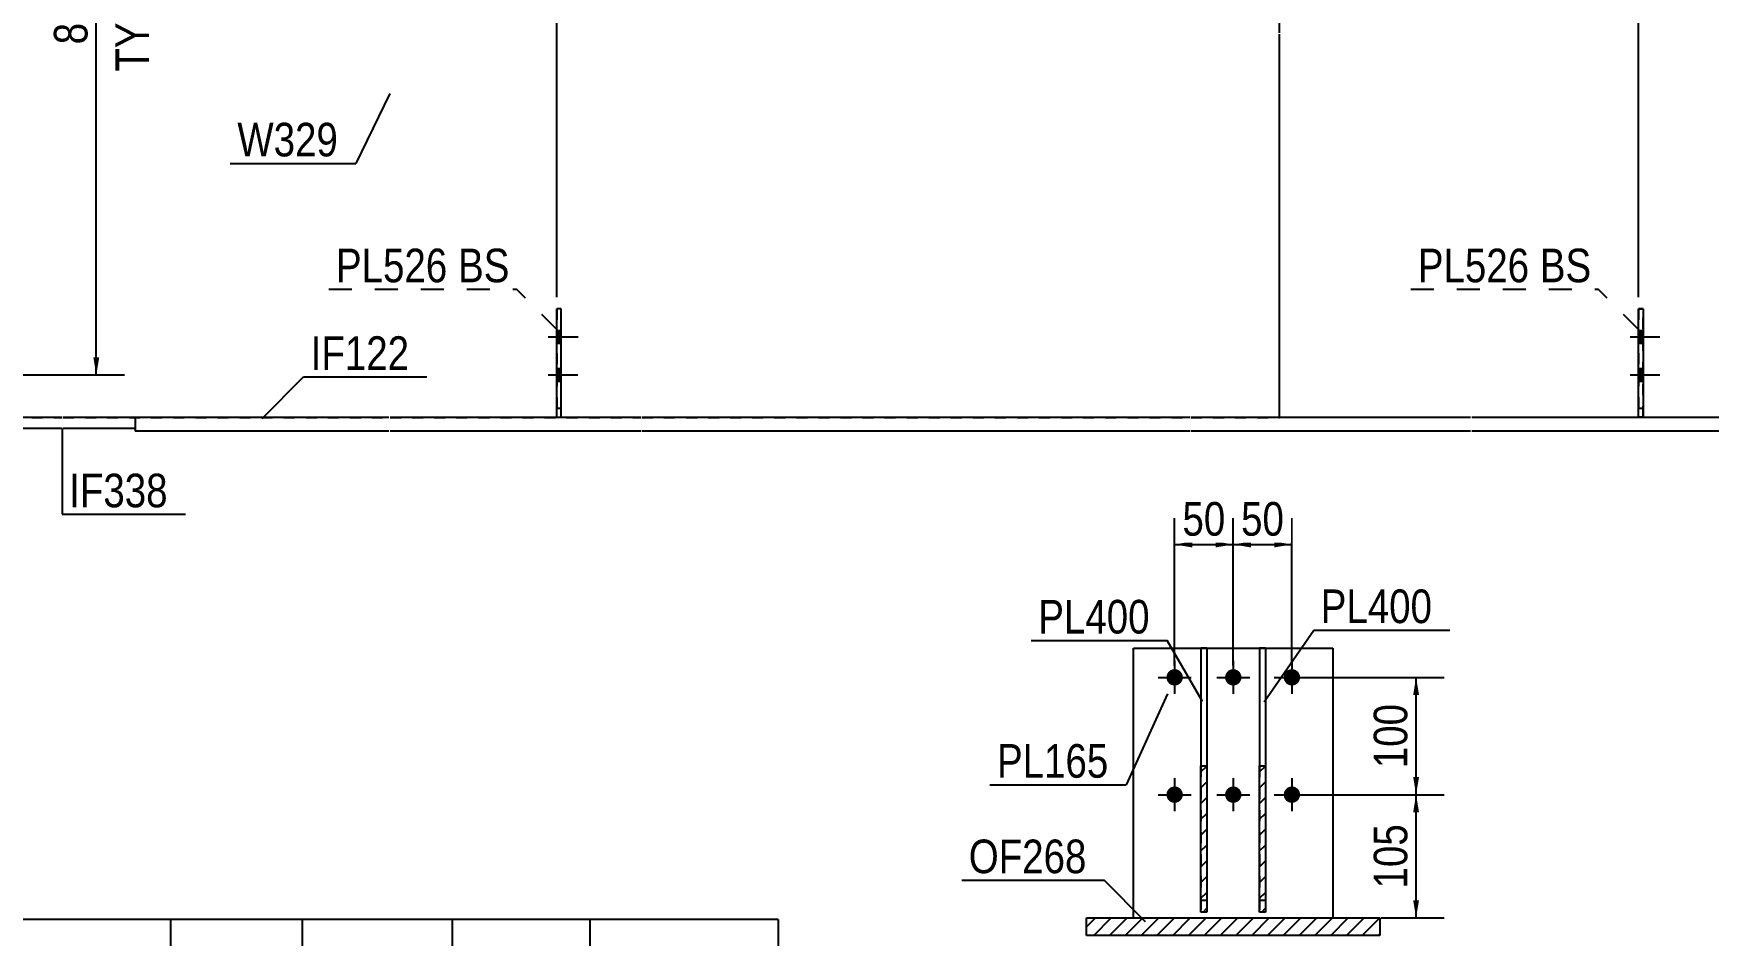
# Model space of a CAD drawing. Header units: millimetres. Extents: x 2 to 405, y 5 to 282.
# Drawn here: x 96.4 to 239.2, y 100.4 to 177.3 of the extents above; entities that cross this region are included whole.
import ezdxf

# ---------------------------------------------------------------- set-up
doc = ezdxf.new("R2010")
doc.units = ezdxf.units.MM
doc.linetypes.add('DXK_LINE_DOT1', pattern=[1.8814, 0.9407, -0.9407])
doc.linetypes.add('DXK_LINE_DOT2', pattern=[3.9198, 1.9599, -1.9599])
doc.styles.add('Arial Narrow', font='ARIALN.TTF', dxfattribs={"height": 0.2})

# ---------------------------------------------------------------- blocks, each defined once
blk = doc.blocks.new('Bolt-623473180-1618 - 1485')
at = {"linetype": 'Continuous'}
for points in [[(141.41, 150.88), (141.41, 151.96), (141.03, 151.96), (141.03, 150.88)], [(141.41, 147.65), (141.41, 148.72), (141.03, 148.72), (141.03, 147.65)]]:
    blk.add_hatch(color=3, dxfattribs=at).paths.add_polyline_path(points)
at = {"color": 3, "linetype": 'Continuous'}
for p, q in [((140.3, 151.42), (142.84, 151.42)), ((141.03, 151.96), (141.41, 151.96)), ((141.03, 150.88), (141.41, 150.88)), ((141.03, 148.72), (141.41, 148.72)), ((140.3, 148.19), (142.83, 148.18)), ((141.03, 147.65), (141.41, 147.65))]:
    blk.add_line(p, q, dxfattribs=at)
blk = doc.blocks.new('Part-623473180-1750 - 1485')
at = {"color": 2, "linetype": 'Continuous'}
for p, q in [((141.03, 144.57), (141.03, 153.8)), ((141.41, 153.8), (141.03, 153.8)), ((141.41, 144.57), (141.41, 153.8)), ((141.03, 144.57), (141.41, 144.57))]:
    blk.add_line(p, q, dxfattribs=at)
at = {"color": 7, "linetype": 'DXK_LINE_DOT1'}
blk.add_line((141.03, 145.34), (141.41, 145.34), dxfattribs=at)
blk = doc.blocks.new('Part-623473180-1558 - 1485')
at = {"color": 2, "linetype": 'Continuous'}
blk.add_line((202.63, 144.53), (202.63, 177.22), dxfattribs=at)
at = {"color": 7, "linetype": 'DXK_LINE_DOT1'}
for p, q in [((77.44, 144.53), (98.82, 144.53)), ((98.92, 144.53), (126.71, 144.53)), ((126.81, 144.53), (148.18, 144.53)), ((148.28, 144.53), (194.99, 144.53)), ((195.09, 144.53), (202.63, 144.53))]:
    blk.add_line(p, q, dxfattribs=at)
blk = doc.blocks.new('Part-623473180-1765 - 1485')
at = {"color": 2, "linetype": 'Continuous'}
for p, q in [((233.26, 144.57), (233.26, 153.8)), ((233.26, 153.8), (233.64, 153.8)), ((233.64, 153.8), (233.64, 144.57)), ((233.64, 144.57), (233.26, 144.57))]:
    blk.add_line(p, q, dxfattribs=at)
at = {"color": 7, "linetype": 'DXK_LINE_DOT1'}
blk.add_line((233.26, 145.34), (233.64, 145.34), dxfattribs=at)
blk = doc.blocks.new('Part-623473180-1637 - 1485')
at = {"color": 2, "linetype": 'Continuous'}
for p, q in [((202.63, 210.02), (202.63, 201.55)), ((202.63, 177.32), (202.63, 192.32)), ((202.63, 144.53), (202.63, 177.22))]:
    blk.add_line(p, q, dxfattribs=at)
at = {"color": 7, "linetype": 'DXK_LINE_DOT1'}
for p, q in [((218.94, 210.02), (202.63, 210.02)), ((240.41, 210.02), (219.04, 210.02)), ((261.71, 210.02), (240.51, 210.02)), ((274.11, 210.02), (261.81, 210.02)), ((295.59, 210.02), (274.21, 210.02)), ((316.88, 210.02), (295.69, 210.02)), ((333.14, 210.02), (316.98, 210.02)), ((333.14, 210.02), (333.14, 177.32)), ((333.14, 177.22), (333.14, 144.53)), ((218.94, 144.53), (202.63, 144.53)), ((240.41, 144.53), (219.04, 144.53)), ((261.71, 144.53), (240.51, 144.53)), ((274.11, 144.53), (261.81, 144.53)), ((295.59, 144.53), (274.21, 144.53)), ((316.88, 144.53), (295.69, 144.53)), ((333.14, 144.53), (316.98, 144.53))]:
    blk.add_line(p, q, dxfattribs=at)
blk = doc.blocks.new('Part-623473180-1951 - 1485')
at = {"color": 2, "linetype": 'Continuous'}
for p, q in [((56.05, 144.53), (38.36, 144.53)), ((38.36, 144.53), (38.36, 143.61)), ((77.34, 144.53), (56.15, 144.53)), ((98.82, 144.53), (77.44, 144.53)), ((105.07, 144.53), (98.92, 144.53)), ((105.07, 144.53), (105.07, 143.61)), ((56.05, 143.61), (38.36, 143.61)), ((77.34, 143.61), (56.15, 143.61)), ((98.82, 143.61), (77.44, 143.61)), ((105.07, 143.61), (98.92, 143.61))]:
    blk.add_line(p, q, dxfattribs=at)
blk = doc.blocks.new('Part-623473180-1973 - 1485')
at = {"color": 2, "linetype": 'Continuous'}
for p, q in [((126.71, 144.53), (105.07, 144.53)), ((105.07, 144.53), (105.07, 143.38)), ((148.18, 144.53), (126.81, 144.53)), ((194.99, 144.53), (148.28, 144.53)), ((218.94, 144.53), (195.09, 144.53)), ((240.41, 144.53), (219.04, 144.53)), ((126.71, 143.38), (105.07, 143.38)), ((148.18, 143.38), (126.81, 143.38)), ((194.99, 143.38), (148.28, 143.38)), ((218.94, 143.38), (195.09, 143.38)), ((240.41, 143.38), (219.04, 143.38))]:
    blk.add_line(p, q, dxfattribs=at)
blk = doc.blocks.new('Part-623473180-6119 - 1485')
at = {"color": 7, "linetype": 'DXK_LINE_DOT1'}
for p, q in [((141.03, 153.8), (141.03, 144.57)), ((141.41, 153.8), (141.03, 153.8)), ((141.41, 144.57), (141.41, 153.8)), ((141.03, 144.57), (141.41, 144.57))]:
    blk.add_line(p, q, dxfattribs=at)
blk = doc.blocks.new('Part-623473180-6123 - 1485')
at = {"color": 7, "linetype": 'DXK_LINE_DOT1'}
for p, q in [((233.26, 153.8), (233.26, 144.57)), ((233.64, 153.8), (233.26, 153.8)), ((233.64, 144.57), (233.64, 153.8)), ((233.26, 144.57), (233.64, 144.57))]:
    blk.add_line(p, q, dxfattribs=at)
blk = doc.blocks.new('Bolt-623473180-6147 - 1485')
at = {"linetype": 'Continuous'}
for points in [[(233.64, 150.88), (233.64, 151.96), (233.26, 151.96), (233.26, 150.88)], [(233.64, 147.65), (233.64, 148.72), (233.26, 148.72), (233.26, 147.65)]]:
    blk.add_hatch(color=3, dxfattribs=at).paths.add_polyline_path(points)
at = {"color": 3, "linetype": 'Continuous'}
for p, q in [((232.53, 151.42), (235.07, 151.42)), ((233.26, 151.96), (233.64, 151.96)), ((233.26, 150.88), (233.64, 150.88)), ((233.26, 148.72), (233.64, 148.72)), ((232.53, 148.19), (235.07, 148.18)), ((233.26, 147.65), (233.64, 147.65))]:
    blk.add_line(p, q, dxfattribs=at)
blk = doc.blocks.new('Bolt-623473180-6153 - 1485')
at = {"color": 3, "linetype": 'DXK_LINE_DOT2'}
for p, q in [((140.41, 151.42), (141.41, 151.42)), ((141.03, 151.96), (141.41, 151.96)), ((141.03, 150.88), (141.41, 150.88)), ((141.03, 148.72), (141.41, 148.72)), ((140.41, 148.19), (141.41, 148.19)), ((141.03, 147.65), (141.41, 147.65))]:
    blk.add_line(p, q, dxfattribs=at)
blk = doc.blocks.new('Bolt-623473180-6156 - 1485')
at = {"color": 3, "linetype": 'DXK_LINE_DOT2'}
for p, q in [((232.53, 151.42), (235.07, 151.42)), ((233.26, 151.96), (233.64, 151.96)), ((233.26, 150.88), (233.64, 150.88)), ((233.26, 148.72), (233.64, 148.72)), ((232.53, 148.19), (235.07, 148.18)), ((233.26, 147.65), (233.64, 147.65))]:
    blk.add_line(p, q, dxfattribs=at)
blk = doc.blocks.new('Part-623473180-1332 - 1231')
at = {"color": 2, "linetype": 'Continuous'}
for p, q in [((190.2, 101.89), (190.2, 124.89)), ((190.2, 124.89), (207.2, 124.89)), ((207.2, 124.89), (207.2, 101.89))]:
    blk.add_line(p, q, dxfattribs=at)
at = {"color": 7, "linetype": 'DXK_LINE_DOT1'}
for p, q in [((190.2, 124.89), (207.2, 124.89)), ((190.2, 101.89), (190.2, 101.89)), ((190.2, 101.89), (190.2, 101.89)), ((190.2, 101.89), (207.2, 101.89)), ((207.2, 101.89), (207.2, 101.89)), ((207.2, 101.89), (207.2, 101.89))]:
    blk.add_line(p, q, dxfattribs=at)
blk = doc.blocks.new('Part-623473180-1258 - 1231')
at = {"linetype": 'Continuous'}
h = blk.add_hatch(dxfattribs=at)
h.set_pattern_fill('', scale=0.3, style=0, pattern_type=0)
h.set_pattern_definition([(45, (211.2013, 101.8904), (-0.67352, 0.67352), [])])
h.paths.add_polyline_path([(211.2, 100.39), (211.2, 101.89), (186.2, 101.89), (186.2, 100.39)])
at = {"color": 2, "linetype": 'Continuous'}
for p, q in [((186.2, 100.39), (186.2, 101.89)), ((186.2, 101.89), (211.2, 101.89)), ((211.2, 101.89), (211.2, 100.39)), ((211.2, 100.39), (186.2, 100.39))]:
    blk.add_line(p, q, dxfattribs=at)
blk = doc.blocks.new('Part-623473180-1334 - 1231')
at = {"linetype": 'Continuous'}
h = blk.add_hatch(dxfattribs=at)
h.set_pattern_fill('', scale=0.3, style=0, pattern_type=0)
h.set_pattern_definition([(45, (201.4513, 114.8376), (-0.67352, 0.67352), [])])
h.paths.add_polyline_path([(201.45, 102.39), (201.45, 114.84), (200.95, 114.84), (200.95, 102.39)])
at = {"color": 2, "linetype": 'Continuous'}
for p, q in [((201.45, 124.89), (200.95, 124.89)), ((200.95, 124.89), (200.95, 114.84)), ((201.45, 124.89), (201.45, 114.84)), ((200.95, 102.39), (200.95, 114.84)), ((200.95, 114.84), (201.45, 114.84)), ((201.45, 114.84), (201.45, 102.39)), ((200.95, 102.39), (200.95, 102.39)), ((201.45, 102.39), (200.95, 102.39)), ((201.45, 102.39), (201.45, 102.39))]:
    blk.add_line(p, q, dxfattribs=at)
at = {"color": 7, "linetype": 'DXK_LINE_DOT1'}
for p, q in [((200.95, 114.84), (200.95, 102.39)), ((201.45, 114.84), (201.45, 102.39)), ((200.95, 103.39), (201.45, 103.39)), ((201.45, 102.39), (200.95, 102.39))]:
    blk.add_line(p, q, dxfattribs=at)
blk = doc.blocks.new('Part-623473180-6264 - 1231')
at = {"linetype": 'Continuous'}
h = blk.add_hatch(dxfattribs=at)
h.set_pattern_fill('', scale=0.3, style=0, pattern_type=0)
h.set_pattern_definition([(45, (196.4513, 114.8376), (-0.67352, 0.67352), [])])
h.paths.add_polyline_path([(196.45, 102.39), (196.45, 114.84), (195.95, 114.84), (195.95, 102.39)])
at = {"color": 2, "linetype": 'Continuous'}
for p, q in [((196.45, 124.89), (195.95, 124.89)), ((195.95, 124.89), (195.95, 114.84)), ((196.45, 124.89), (196.45, 114.84)), ((195.95, 102.39), (195.95, 114.84)), ((195.95, 114.84), (196.45, 114.84)), ((196.45, 114.84), (196.45, 102.39)), ((195.95, 102.39), (195.95, 102.39)), ((196.45, 102.39), (195.95, 102.39)), ((196.45, 102.39), (196.45, 102.39))]:
    blk.add_line(p, q, dxfattribs=at)
at = {"color": 7, "linetype": 'DXK_LINE_DOT1'}
for p, q in [((195.95, 114.84), (195.95, 102.39)), ((196.45, 114.84), (196.45, 102.39)), ((195.95, 103.39), (196.45, 103.39)), ((196.45, 102.39), (195.95, 102.39))]:
    blk.add_line(p, q, dxfattribs=at)
blk = doc.blocks.new('Bolt-623473180-1371 - 1231')
at = {"linetype": 'Continuous'}
for points in [[(194.4, 122.39), (194.39, 122.25), (194.34, 122.11), (194.27, 121.98), (194.17, 121.87), (194.05, 121.79), (193.92, 121.73), (193.77, 121.7), (193.63, 121.7), (193.49, 121.73), (193.35, 121.79), (193.23, 121.87), (193.14, 121.98), (193.06, 122.11), (193.02, 122.25), (193, 122.39), (193.02, 122.54), (193.06, 122.68), (193.14, 122.8), (193.23, 122.91), (193.35, 123), (193.49, 123.06), (193.63, 123.09), (193.77, 123.09), (193.92, 123.06), (194.05, 123), (194.17, 122.91), (194.27, 122.8), (194.34, 122.68), (194.39, 122.54)], [(199.4, 122.39), (199.39, 122.25), (199.34, 122.11), (199.27, 121.98), (199.17, 121.87), (199.05, 121.79), (198.92, 121.73), (198.77, 121.7), (198.63, 121.7), (198.49, 121.73), (198.35, 121.79), (198.23, 121.87), (198.14, 121.98), (198.06, 122.11), (198.02, 122.25), (198, 122.39), (198.02, 122.54), (198.06, 122.68), (198.14, 122.8), (198.23, 122.91), (198.35, 123), (198.49, 123.06), (198.63, 123.09), (198.77, 123.09), (198.92, 123.06), (199.05, 123), (199.17, 122.91), (199.27, 122.8), (199.34, 122.68), (199.39, 122.54)], [(204.4, 122.39), (204.39, 122.25), (204.34, 122.11), (204.27, 121.98), (204.17, 121.87), (204.05, 121.79), (203.92, 121.73), (203.77, 121.7), (203.63, 121.7), (203.49, 121.73), (203.35, 121.79), (203.23, 121.87), (203.14, 121.98), (203.06, 122.11), (203.02, 122.25), (203, 122.39), (203.02, 122.54), (203.06, 122.68), (203.14, 122.8), (203.23, 122.91), (203.35, 123), (203.49, 123.06), (203.63, 123.09), (203.77, 123.09), (203.92, 123.06), (204.05, 123), (204.17, 122.91), (204.27, 122.8), (204.34, 122.68), (204.39, 122.54)], [(194.4, 112.39), (194.39, 112.25), (194.34, 112.11), (194.27, 111.98), (194.17, 111.87), (194.05, 111.79), (193.92, 111.73), (193.77, 111.7), (193.63, 111.7), (193.49, 111.73), (193.35, 111.79), (193.23, 111.87), (193.14, 111.98), (193.06, 112.11), (193.02, 112.25), (193, 112.39), (193.02, 112.54), (193.06, 112.68), (193.14, 112.8), (193.23, 112.91), (193.35, 113), (193.49, 113.06), (193.63, 113.09), (193.77, 113.09), (193.92, 113.06), (194.05, 113), (194.17, 112.91), (194.27, 112.8), (194.34, 112.68), (194.39, 112.54)], [(199.4, 112.39), (199.39, 112.25), (199.34, 112.11), (199.27, 111.98), (199.17, 111.87), (199.05, 111.79), (198.92, 111.73), (198.77, 111.7), (198.63, 111.7), (198.49, 111.73), (198.35, 111.79), (198.23, 111.87), (198.14, 111.98), (198.06, 112.11), (198.02, 112.25), (198, 112.39), (198.02, 112.54), (198.06, 112.68), (198.14, 112.8), (198.23, 112.91), (198.35, 113), (198.49, 113.06), (198.63, 113.09), (198.77, 113.09), (198.92, 113.06), (199.05, 113), (199.17, 112.91), (199.27, 112.8), (199.34, 112.68), (199.39, 112.54)], [(204.4, 112.39), (204.39, 112.25), (204.34, 112.11), (204.27, 111.98), (204.17, 111.87), (204.05, 111.79), (203.92, 111.73), (203.77, 111.7), (203.63, 111.7), (203.49, 111.73), (203.35, 111.79), (203.23, 111.87), (203.14, 111.98), (203.06, 112.11), (203.02, 112.25), (203, 112.39), (203.02, 112.54), (203.06, 112.68), (203.14, 112.8), (203.23, 112.91), (203.35, 113), (203.49, 113.06), (203.63, 113.09), (203.77, 113.09), (203.92, 113.06), (204.05, 113), (204.17, 112.91), (204.27, 112.8), (204.34, 112.68), (204.39, 112.54)]]:
    blk.add_hatch(color=3, dxfattribs=at).paths.add_polyline_path(points)
at = {"color": 3, "linetype": 'Continuous'}
for p, q in [((193.7, 123.79), (193.7, 120.99)), ((198.7, 123.79), (198.7, 120.99)), ((203.7, 123.79), (203.7, 120.99)), ((192.3, 122.39), (195.1, 122.39)), ((197.3, 122.39), (200.1, 122.39)), ((202.3, 122.39), (205.1, 122.39)), ((193.7, 113.79), (193.7, 110.99)), ((198.7, 113.79), (198.7, 110.99)), ((203.7, 113.79), (203.7, 110.99)), ((192.3, 112.39), (195.1, 112.39)), ((197.3, 112.39), (200.1, 112.39)), ((202.3, 112.39), (205.1, 112.39))]:
    blk.add_line(p, q, dxfattribs=at)
blk = doc.blocks.new('StraightDimension-623473180-12926 - 1485')
at = {"linetype": 'Continuous'}
blk.add_hatch(color=7, dxfattribs=at).paths.add_polyline_path([(231.76, 250.22), (233.26, 249.97), (231.76, 249.72)])
at = {"color": 7, "linetype": 'Continuous'}
for p, q in [((233.26, 154.8), (233.26, 254.47)), ((223.2, 249.97), (233.26, 249.97))]:
    blk.add_line(p, q, dxfattribs=at)
at = {"color": 0}
blk.add_wipeout([(232.48, 250.87), (232.48, 255.07), (223.97, 255.07), (223.97, 250.87)], dxfattribs=at)
at = {"color": 3, "style": 'Arial Narrow'}
blk.add_text('6950', height=2.863, dxfattribs=at).set_placement((224.57, 251.47))
blk = doc.blocks.new('StraightDimension-623473180-12933 - 1485')
at = {"linetype": 'Continuous'}
blk.add_hatch(color=7, dxfattribs=at).paths.add_polyline_path([(139.53, 250.22), (141.03, 249.97), (139.53, 249.72)])
at = {"color": 7, "linetype": 'Continuous'}
for p, q in [((141.03, 154.8), (141.03, 254.47)), ((130.97, 249.97), (141.03, 249.97))]:
    blk.add_line(p, q, dxfattribs=at)
at = {"color": 0}
blk.add_wipeout([(140.25, 250.87), (140.25, 255.07), (131.74, 255.07), (131.74, 250.87)], dxfattribs=at)
at = {"color": 3, "style": 'Arial Narrow'}
blk.add_text('4420', height=2.863, dxfattribs=at).set_placement((132.34, 251.47))
blk = doc.blocks.new('StraightDimension-623473180-2126 - 1485')
at = {"linetype": 'Continuous'}
for points in [[(101.51, 208.52), (101.76, 210.02), (102.01, 208.52)], [(102.01, 149.67), (101.76, 148.17), (101.51, 149.67)]]:
    blk.add_hatch(color=7, dxfattribs=at).paths.add_polyline_path(points)
at = {"color": 7, "linetype": 'Continuous'}
for p, q in [((78.38, 210.02), (104.16, 210.02)), ((101.76, 148.17), (101.76, 210.02)), ((93.76, 148.17), (104.16, 148.17))]:
    blk.add_line(p, q, dxfattribs=at)
at = {"color": 0, "linetype": 'Continuous'}
blk.add_wipeout([(106.86, 181.01), (102.66, 181.01), (102.66, 173.42), (106.86, 173.42)], dxfattribs=at)
at = {"color": 3, "linetype": 'Continuous', "style": 'Arial Narrow'}
blk.add_text('TYP', height=2.863, rotation=90.0002, dxfattribs=at).set_placement((106.26, 174.02))
at = {"color": 0}
blk.add_wipeout([(101.61, 182.43), (97.41, 182.43), (97.41, 175.75), (101.61, 175.75)], dxfattribs=at)
at = {"color": 3, "style": 'Arial Narrow'}
blk.add_text('853', height=2.863, rotation=90.0002, dxfattribs=at).set_placement((101.01, 176.35))
blk = doc.blocks.new('StraightDimension-623473180-3332 - 1231')
at = {"linetype": 'Continuous'}
for points in [[(214.04, 120.89), (214.29, 122.39), (214.54, 120.89)], [(214.54, 113.89), (214.29, 112.39), (214.04, 113.89)]]:
    blk.add_hatch(color=7, dxfattribs=at).paths.add_polyline_path(points)
at = {"color": 7, "linetype": 'Continuous'}
for p, q in [((202.2, 122.39), (216.69, 122.39)), ((214.29, 112.39), (214.29, 122.39)), ((202.2, 112.39), (216.69, 112.39))]:
    blk.add_line(p, q, dxfattribs=at)
at = {"color": 0}
blk.add_wipeout([(214.14, 120.73), (209.94, 120.73), (209.94, 114.05), (214.14, 114.05)], dxfattribs=at)
at = {"color": 3, "style": 'Arial Narrow'}
blk.add_text('100', height=2.863, rotation=90.0002, dxfattribs=at).set_placement((213.54, 114.65))
blk = doc.blocks.new('StraightDimension-623473180-9335 - 1231')
at = {"linetype": 'Continuous'}
for points in [[(195.2, 133.47), (193.7, 133.72), (195.2, 133.97)], [(197.2, 133.97), (198.7, 133.72), (197.2, 133.47)]]:
    blk.add_hatch(color=7, dxfattribs=at).paths.add_polyline_path(points)
at = {"color": 7, "linetype": 'Continuous'}
for p, q in [((193.7, 123.39), (193.7, 135.97)), ((198.7, 123.39), (198.7, 135.97)), ((193.7, 133.72), (198.7, 133.72))]:
    blk.add_line(p, q, dxfattribs=at)
at = {"color": 0}
blk.add_wipeout([(198.63, 133.87), (198.63, 138.07), (193.77, 138.07), (193.77, 133.87)], dxfattribs=at)
at = {"color": 3, "style": 'Arial Narrow'}
blk.add_text('50', height=2.863, dxfattribs=at).set_placement((194.37, 134.47))
blk = doc.blocks.new('StraightDimension-623473180-9334 - 1231')
at = {"linetype": 'Continuous'}
for points in [[(200.2, 133.47), (198.7, 133.72), (200.2, 133.97)], [(202.2, 133.97), (203.7, 133.72), (202.2, 133.47)]]:
    blk.add_hatch(color=7, dxfattribs=at).paths.add_polyline_path(points)
at = {"color": 7, "linetype": 'Continuous'}
for p, q in [((198.7, 123.39), (198.7, 135.97)), ((203.7, 123.39), (203.7, 135.97)), ((198.7, 133.72), (203.7, 133.72))]:
    blk.add_line(p, q, dxfattribs=at)
at = {"color": 0}
blk.add_wipeout([(203.63, 133.87), (203.63, 138.07), (198.77, 138.07), (198.77, 133.87)], dxfattribs=at)
at = {"color": 3, "style": 'Arial Narrow'}
blk.add_text('50', height=2.863, dxfattribs=at).set_placement((199.37, 134.47))
blk = doc.blocks.new('StraightDimension-623473180-3333 - 1231')
at = {"linetype": 'Continuous'}
for points in [[(214.04, 110.89), (214.29, 112.39), (214.54, 110.89)], [(214.54, 103.39), (214.29, 101.89), (214.04, 103.39)]]:
    blk.add_hatch(color=7, dxfattribs=at).paths.add_polyline_path(points)
at = {"color": 7, "linetype": 'Continuous'}
for p, q in [((202.2, 112.39), (216.69, 112.39)), ((214.29, 101.89), (214.29, 112.39)), ((211.3, 101.89), (216.69, 101.89))]:
    blk.add_line(p, q, dxfattribs=at)
at = {"color": 0}
blk.add_wipeout([(214.14, 110.48), (209.94, 110.48), (209.94, 103.8), (214.14, 103.8)], dxfattribs=at)
at = {"color": 3, "style": 'Arial Narrow'}
blk.add_text('105', height=2.863, rotation=90.0002, dxfattribs=at).set_placement((213.54, 104.4))
blk = doc.blocks.new('CBS_BOM-623473180-13052')
at = {"color": 7, "linetype": 'Continuous'}
for p, q in [((4.97, 101.77), (159.89, 101.77)), ((108.12, 93.77), (108.12, 101.77)), ((119.33, 93.77), (119.33, 101.77)), ((132.12, 93.77), (132.12, 101.77)), ((143.87, 93.77), (143.87, 101.77)), ((159.89, 101.76), (159.89, 93.78))]:
    blk.add_line(p, q, dxfattribs=at)
blk = doc.blocks.new('Mark-623473180-1554 - 1485')
at = {"color": 7, "linetype": 'Continuous'}
blk.add_line((126.78, 172.17), (123.88, 166.2), dxfattribs=at)
at = {"color": 0}
blk.add_wipeout([(122.38, 166.8), (122.38, 169.8), (113.79, 169.8), (113.79, 166.8)], dxfattribs=at)
blk.add_wipeout([(122.38, 166.8), (122.38, 169.8), (113.79, 169.8), (113.79, 166.8)], dxfattribs=at)
at = {"color": 7, "linetype": 'Continuous'}
blk.add_line((113.19, 166.2), (123.88, 166.2), dxfattribs=at)
at = {"color": 3, "style": 'Arial Narrow'}
blk.add_text('W329', height=2.863, dxfattribs=at).set_placement((113.79, 166.8))
blk = doc.blocks.new('Mark-623473180-1947 - 1485')
at = {"color": 0}
blk.add_wipeout([(107.86, 136.89), (107.86, 139.89), (99.45, 139.89), (99.45, 136.89)], dxfattribs=at)
blk.add_wipeout([(107.86, 136.89), (107.86, 139.89), (99.45, 139.89), (99.45, 136.89)], dxfattribs=at)
at = {"color": 7, "linetype": 'Continuous'}
for p, q in [((98.86, 143.61), (98.85, 136.29)), ((98.85, 136.29), (109.36, 136.29))]:
    blk.add_line(p, q, dxfattribs=at)
at = {"color": 3, "style": 'Arial Narrow'}
blk.add_text('IF338', height=2.863, dxfattribs=at).set_placement((99.45, 136.89))
blk = doc.blocks.new('Mark-623473180-1969 - 1485')
at = {"color": 0}
blk.add_wipeout([(128.45, 148.6), (128.45, 151.6), (120.04, 151.6), (120.04, 148.6)], dxfattribs=at)
blk.add_wipeout([(128.45, 148.6), (128.45, 151.6), (120.04, 151.6), (120.04, 148.6)], dxfattribs=at)
at = {"color": 7, "linetype": 'Continuous'}
for p, q in [((115.91, 144.47), (119.44, 148)), ((119.44, 148), (129.95, 148))]:
    blk.add_line(p, q, dxfattribs=at)
at = {"color": 3, "style": 'Arial Narrow'}
blk.add_text('IF122', height=2.863, dxfattribs=at).set_placement((120.04, 148.6))
blk = doc.blocks.new('MarkSet-623473180-8133 - 1485')
at = {"color": 0}
for points in [[(223.94, 156.07), (223.94, 159.07), (214.44, 159.07), (214.44, 156.07)], [(229.22, 156.07), (229.22, 159.07), (224.84, 159.07), (224.84, 156.07)]]:
    blk.add_wipeout(points, dxfattribs=at)
for points in [[(223.94, 156.07), (223.94, 159.07), (214.44, 159.07), (214.44, 156.07)], [(229.22, 156.07), (229.22, 159.07), (224.84, 159.07), (224.84, 156.07)]]:
    blk.add_wipeout(points, dxfattribs=at)
at = {"color": 7, "linetype": 'DXK_LINE_DOT2'}
for p in [(213.84, 155.47), (233.36, 151.93)]:
    blk.add_line(p, (229.82, 155.47), dxfattribs=at)
at = {"color": 3, "style": 'Arial Narrow'}
for s, p in [('PL526', (214.44, 156.07)), ('BS', (224.84, 156.07))]:
    blk.add_text(s, height=2.863, dxfattribs=at).set_placement(p)
blk = doc.blocks.new('MarkSet-623473180-8162 - 1485')
at = {"color": 0}
for points in [[(131.71, 156.07), (131.71, 159.07), (122.2, 159.07), (122.2, 156.07)], [(136.99, 156.07), (136.99, 159.07), (132.61, 159.07), (132.61, 156.07)]]:
    blk.add_wipeout(points, dxfattribs=at)
for points in [[(131.71, 156.07), (131.71, 159.07), (122.2, 159.07), (122.2, 156.07)], [(136.99, 156.07), (136.99, 159.07), (132.61, 159.07), (132.61, 156.07)]]:
    blk.add_wipeout(points, dxfattribs=at)
at = {"color": 7, "linetype": 'DXK_LINE_DOT2'}
for p in [(121.6, 155.47), (141.13, 151.93)]:
    blk.add_line(p, (137.59, 155.47), dxfattribs=at)
at = {"color": 3, "style": 'Arial Narrow'}
for s, p in [('PL526', (122.2, 156.07)), ('BS', (132.61, 156.07))]:
    blk.add_text(s, height=2.863, dxfattribs=at).set_placement(p)
blk = doc.blocks.new('Mark-623473180-3226 - 1231')
at = {"color": 7, "linetype": 'Continuous'}
blk.add_line((191.23, 101.56), (187.7, 105.1), dxfattribs=at)
at = {"color": 0}
blk.add_wipeout([(186.2, 105.7), (186.2, 108.7), (176.15, 108.7), (176.15, 105.7)], dxfattribs=at)
blk.add_wipeout([(186.2, 105.7), (186.2, 108.7), (176.15, 108.7), (176.15, 105.7)], dxfattribs=at)
at = {"color": 7, "linetype": 'Continuous'}
blk.add_line((175.55, 105.1), (187.7, 105.1), dxfattribs=at)
at = {"color": 3, "style": 'Arial Narrow'}
blk.add_text('OF268', height=2.863, dxfattribs=at).set_placement((176.15, 105.7))
blk = doc.blocks.new('Mark-623473180-3235 - 1231')
at = {"color": 7, "linetype": 'Continuous'}
blk.add_line((193.1, 120.98), (189.57, 113.24), dxfattribs=at)
at = {"color": 0}
blk.add_wipeout([(188.07, 113.84), (188.07, 116.84), (178.56, 116.84), (178.56, 113.84)], dxfattribs=at)
blk.add_wipeout([(188.07, 113.84), (188.07, 116.84), (178.56, 116.84), (178.56, 113.84)], dxfattribs=at)
at = {"color": 7, "linetype": 'Continuous'}
blk.add_line((177.96, 113.24), (189.57, 113.24), dxfattribs=at)
at = {"color": 3, "style": 'Arial Narrow'}
blk.add_text('PL165', height=2.863, dxfattribs=at).set_placement((178.56, 113.84))
blk = doc.blocks.new('Mark-623473180-3238 - 1231')
at = {"color": 0}
blk.add_wipeout([(215.66, 127.02), (215.66, 130.02), (206.16, 130.02), (206.16, 127.02)], dxfattribs=at)
blk.add_wipeout([(215.66, 127.02), (215.66, 130.02), (206.16, 130.02), (206.16, 127.02)], dxfattribs=at)
at = {"color": 7, "linetype": 'Continuous'}
for p, q in [((201.35, 120.3), (205.56, 126.42)), ((205.56, 126.42), (217.16, 126.42))]:
    blk.add_line(p, q, dxfattribs=at)
at = {"color": 3, "style": 'Arial Narrow'}
blk.add_text('PL400', height=2.863, dxfattribs=at).set_placement((206.16, 127.02))
blk = doc.blocks.new('Mark-623473180-6458 - 1231')
at = {"color": 7, "linetype": 'Continuous'}
blk.add_line((196.08, 120.33), (193.08, 125.53), dxfattribs=at)
at = {"color": 0}
blk.add_wipeout([(191.58, 126.13), (191.58, 129.13), (182.08, 129.13), (182.08, 126.13)], dxfattribs=at)
blk.add_wipeout([(191.58, 126.13), (191.58, 129.13), (182.08, 129.13), (182.08, 126.13)], dxfattribs=at)
at = {"color": 7, "linetype": 'Continuous'}
blk.add_line((181.48, 125.53), (193.08, 125.53), dxfattribs=at)
at = {"color": 3, "style": 'Arial Narrow'}
blk.add_text('PL400', height=2.863, dxfattribs=at).set_placement((182.08, 126.13))

msp = doc.modelspace()

# ---------------------------------------------------------------- block references
for name in ['Part-623473180-1558 - 1485', 'Part-623473180-1637 - 1485', 'Part-623473180-1750 - 1485', 'Part-623473180-6119 - 1485', 'Part-623473180-1765 - 1485', 'Part-623473180-6123 - 1485', 'Bolt-623473180-1618 - 1485', 'Bolt-623473180-6153 - 1485', 'Bolt-623473180-6147 - 1485', 'Bolt-623473180-6156 - 1485', 'Part-623473180-1951 - 1485', 'Part-623473180-1973 - 1485', 'Part-623473180-1332 - 1231', 'Part-623473180-6264 - 1231', 'Part-623473180-1334 - 1231', 'Bolt-623473180-1371 - 1231', 'CBS_BOM-623473180-13052', 'Part-623473180-1258 - 1231']:
    msp.add_blockref(name, (0, 0))

# ---------------------------------------------------------------- next in the draw order: block references
for name in ['StraightDimension-623473180-12933 - 1485', 'StraightDimension-623473180-12926 - 1485', 'StraightDimension-623473180-2126 - 1485', 'Mark-623473180-1554 - 1485', 'Mark-623473180-1969 - 1485', 'Mark-623473180-1947 - 1485', 'StraightDimension-623473180-9335 - 1231', 'StraightDimension-623473180-3332 - 1231', 'Mark-623473180-3235 - 1231', 'Mark-623473180-3226 - 1231']:
    msp.add_blockref(name, (0, 0))

# ---------------------------------------------------------------- next in the draw order: block references
for name in ['MarkSet-623473180-8162 - 1485', 'MarkSet-623473180-8133 - 1485', 'StraightDimension-623473180-9334 - 1231', 'Mark-623473180-6458 - 1231', 'StraightDimension-623473180-3333 - 1231']:
    msp.add_blockref(name, (0, 0))

# ---------------------------------------------------------------- next in the draw order: block references
msp.add_blockref('Mark-623473180-3238 - 1231', (0, 0))

doc.saveas('drawing.dxf')
